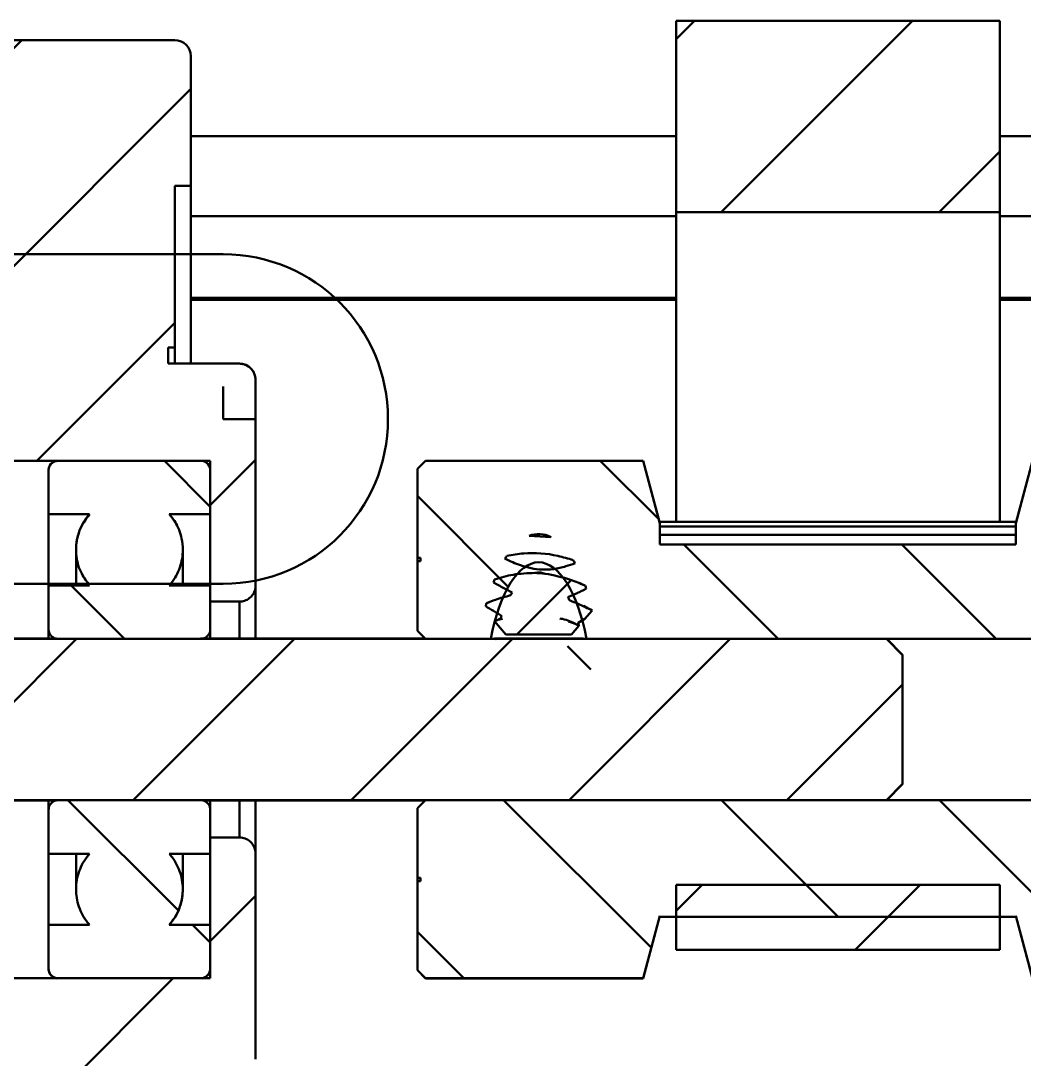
# Model space of a CAD drawing. Header units: millimetres. Extents: x -1615 to 4166, y 5 to 3174.
# Drawn here: x 1711.67 to 1732.35, y 1704.97 to 1726.37 of the extents above; entities that cross this region are included whole.
import ezdxf

# ---------------------------------------------------------------- set-up
doc = ezdxf.new("R2010")
doc.units = ezdxf.units.MM
doc.header["$LTSCALE"] = 0.25
doc.layers.add('Net dam', color=7, linetype='Continuous', lineweight=50)
pattern_1 = [(45, (1226.1323, 831.8136), (-2.245064, 2.245064), [])]
pattern_2 = [(135, (1226.1323, 831.8136), (-2.245064, -2.245064), [])]

msp = doc.modelspace()

# ---------------------------------------------------------------- hatches: boundary and pattern name
at = {"layer": 'Net dam'}
h = msp.add_hatch(dxfattribs=at)
h.set_pattern_fill('ANSI31', color=256, style=0)
h.set_pattern_definition(pattern_1)
h.paths.add_polyline_path([(1725.174, 1722.426), (1731.841, 1722.426), (1731.841, 1726.368), (1725.174, 1726.368)], flags=0)
h = msp.add_hatch(dxfattribs=at)
h.set_pattern_fill('ANSI31', color=256, style=0)
h.set_pattern_definition(pattern_1)
edge = h.paths.add_edge_path(flags=0)
edge.add_line((1714.841, 1725.971), (1709.841, 1725.971))
edge.add_line((1709.841, 1725.971), (1709.841, 1717.302))
edge.add_line((1709.841, 1717.302), (1715.574, 1717.302))
edge.add_line((1715.574, 1717.302), (1715.574, 1714.4))
edge.add_line((1715.574, 1714.4), (1716.174, 1714.4))
edge.add_spline(control_points=[(1716.174, 1714.4), (1716.201, 1714.4), (1716.227, 1714.403), (1716.253, 1714.41), (1716.289, 1714.418), (1716.324, 1714.434), (1716.356, 1714.454), (1716.387, 1714.474), (1716.415, 1714.5), (1716.438, 1714.53), (1716.461, 1714.559), (1716.479, 1714.593), (1716.491, 1714.629), (1716.498, 1714.651), (1716.503, 1714.674), (1716.506, 1714.698), (1716.507, 1714.71), (1716.508, 1714.722), (1716.508, 1714.734)], knot_values=[0.002527, 0.002527, 0.002527, 0.002527, 0.002647, 0.002647, 0.002647, 0.002816, 0.002816, 0.002816, 0.002986, 0.002986, 0.002986, 0.003155, 0.003155, 0.003155, 0.003261, 0.003261, 0.003261, 0.003316, 0.003316, 0.003316, 0.003316], weights=[1, 1, 1, 1, 1, 1, 1, 1, 1, 1, 1, 1, 1, 1, 1, 1, 1, 1, 1], degree=3, periodic=0)
edge.add_line((1716.508, 1714.734), (1716.508, 1718.969))
edge.add_spline(control_points=[(1716.508, 1718.969), (1716.508, 1718.991), (1716.505, 1719.013), (1716.501, 1719.034), (1716.494, 1719.071), (1716.48, 1719.107), (1716.461, 1719.139), (1716.442, 1719.171), (1716.417, 1719.2), (1716.389, 1719.224), (1716.36, 1719.248), (1716.327, 1719.268), (1716.292, 1719.281), (1716.271, 1719.289), (1716.248, 1719.295), (1716.225, 1719.299), (1716.208, 1719.301), (1716.191, 1719.303), (1716.174, 1719.303)], knot_values=[0.002547, 0.002547, 0.002547, 0.002547, 0.002646, 0.002646, 0.002646, 0.002815, 0.002815, 0.002815, 0.002985, 0.002985, 0.002985, 0.003154, 0.003154, 0.003154, 0.003259, 0.003259, 0.003259, 0.003335, 0.003335, 0.003335, 0.003335], weights=[1, 1, 1, 1, 1, 1, 1, 1, 1, 1, 1, 1, 1, 1, 1, 1, 1, 1, 1], degree=3, periodic=0)
edge.add_line((1716.174, 1719.303), (1714.708, 1719.303))
edge.add_line((1714.708, 1719.303), (1714.708, 1719.636))
edge.add_line((1714.708, 1719.636), (1714.841, 1719.636))
edge.add_line((1714.841, 1719.636), (1714.841, 1722.97))
edge.add_line((1714.841, 1722.97), (1715.174, 1722.97))
edge.add_line((1715.174, 1722.97), (1715.174, 1725.637))
edge.add_arc((1714.841, 1725.637), 0.333, 0, 90)
h = msp.add_hatch(dxfattribs=at)
h.set_pattern_fill('ANSI31', color=256, angle=90, style=0)
h.set_pattern_definition(pattern_2)
edge = h.paths.add_edge_path(flags=0)
edge.add_line((1715.574, 1714.734), (1714.727, 1714.734))
edge.add_spline(control_points=[(1714.727, 1714.734), (1714.741, 1714.749), (1714.754, 1714.765), (1714.767, 1714.781), (1714.844, 1714.877), (1714.905, 1714.988), (1714.946, 1715.104), (1714.987, 1715.221), (1715.008, 1715.346), (1715.008, 1715.469), (1715.008, 1715.546), (1714.999, 1715.624), (1714.983, 1715.7), (1714.957, 1715.82), (1714.91, 1715.938), (1714.846, 1716.043), (1714.811, 1716.099), (1714.772, 1716.153), (1714.727, 1716.202)], knot_values=[0.008775, 0.008775, 0.008775, 0.008775, 0.008866, 0.008866, 0.008866, 0.009421, 0.009421, 0.009421, 0.009976, 0.009976, 0.009976, 0.01032, 0.01032, 0.01032, 0.010875, 0.010875, 0.010875, 0.011171, 0.011171, 0.011171, 0.011171], weights=[1, 1, 1, 1, 1, 1, 1, 1, 1, 1, 1, 1, 1, 1, 1, 1, 1, 1, 1], degree=3, periodic=0)
edge.add_line((1714.727, 1716.202), (1715.574, 1716.202))
edge.add_line((1715.574, 1716.202), (1715.574, 1717.102))
edge.add_spline(control_points=[(1715.574, 1717.102), (1715.574, 1717.113), (1715.573, 1717.123), (1715.572, 1717.134), (1715.568, 1717.156), (1715.561, 1717.178), (1715.55, 1717.197), (1715.539, 1717.217), (1715.525, 1717.235), (1715.509, 1717.25), (1715.492, 1717.265), (1715.473, 1717.278), (1715.452, 1717.286), (1715.439, 1717.292), (1715.426, 1717.296), (1715.412, 1717.299), (1715.4, 1717.301), (1715.387, 1717.302), (1715.374, 1717.302)], knot_values=[0.00154, 0.00154, 0.00154, 0.00154, 0.001588, 0.001588, 0.001588, 0.001689, 0.001689, 0.001689, 0.001791, 0.001791, 0.001791, 0.001892, 0.001892, 0.001892, 0.001955, 0.001955, 0.001955, 0.002012, 0.002012, 0.002012, 0.002012], weights=[1, 1, 1, 1, 1, 1, 1, 1, 1, 1, 1, 1, 1, 1, 1, 1, 1, 1, 1], degree=3, periodic=0)
edge.add_line((1715.374, 1717.302), (1712.441, 1717.302))
edge.add_spline(control_points=[(1712.441, 1717.302), (1712.426, 1717.302), (1712.411, 1717.301), (1712.396, 1717.297), (1712.374, 1717.292), (1712.353, 1717.283), (1712.334, 1717.271), (1712.315, 1717.259), (1712.298, 1717.244), (1712.284, 1717.226), (1712.275, 1717.215), (1712.268, 1717.203), (1712.262, 1717.191), (1712.252, 1717.17), (1712.245, 1717.148), (1712.242, 1717.126), (1712.241, 1717.118), (1712.241, 1717.11), (1712.241, 1717.102)], knot_values=[0.001621, 0.001621, 0.001621, 0.001621, 0.001689, 0.001689, 0.001689, 0.001791, 0.001791, 0.001791, 0.001892, 0.001892, 0.001892, 0.001956, 0.001956, 0.001956, 0.002057, 0.002057, 0.002057, 0.002093, 0.002093, 0.002093, 0.002093], weights=[1, 1, 1, 1, 1, 1, 1, 1, 1, 1, 1, 1, 1, 1, 1, 1, 1, 1, 1], degree=3, periodic=0)
edge.add_line((1712.241, 1717.102), (1712.241, 1716.202))
edge.add_line((1712.241, 1716.202), (1713.088, 1716.202))
edge.add_spline(control_points=[(1713.088, 1716.202), (1713.013, 1716.118), (1712.95, 1716.022), (1712.904, 1715.919), (1712.873, 1715.849), (1712.848, 1715.775), (1712.832, 1715.7), (1712.806, 1715.579), (1712.801, 1715.452), (1712.816, 1715.33), (1712.832, 1715.208), (1712.868, 1715.086), (1712.924, 1714.976), (1712.967, 1714.889), (1713.023, 1714.807), (1713.088, 1714.734)], knot_values=[0.009471, 0.009471, 0.009471, 0.009471, 0.009977, 0.009977, 0.009977, 0.01032, 0.01032, 0.01032, 0.010875, 0.010875, 0.010875, 0.01143, 0.01143, 0.01143, 0.011869, 0.011869, 0.011869, 0.011869], weights=[1, 1, 1, 1, 1, 1, 1, 1, 1, 1, 1, 1, 1, 1, 1, 1], degree=3, periodic=0)
edge.add_line((1713.088, 1714.734), (1712.241, 1714.734))
edge.add_line((1712.241, 1714.734), (1712.241, 1713.832))
edge.add_spline(control_points=[(1712.241, 1713.832), (1712.241, 1713.832), (1712.241, 1713.832), (1712.241, 1713.832), (1712.241, 1713.809), (1712.245, 1713.787), (1712.252, 1713.765), (1712.257, 1713.752), (1712.263, 1713.739), (1712.27, 1713.727), (1712.282, 1713.708), (1712.297, 1713.691), (1712.315, 1713.677), (1712.332, 1713.663), (1712.352, 1713.651), (1712.373, 1713.644), (1712.394, 1713.636), (1712.416, 1713.632), (1712.439, 1713.632), (1712.439, 1713.632), (1712.44, 1713.632), (1712.441, 1713.632)], knot_values=[0.001792, 0.001792, 0.001792, 0.001792, 0.001793, 0.001793, 0.001793, 0.001895, 0.001895, 0.001895, 0.001958, 0.001958, 0.001958, 0.002059, 0.002059, 0.002059, 0.002161, 0.002161, 0.002161, 0.002262, 0.002262, 0.002262, 0.002265, 0.002265, 0.002265, 0.002265], weights=[1, 1, 1, 1, 1, 1, 1, 1, 1, 1, 1, 1, 1, 1, 1, 1, 1, 1, 1, 1, 1, 1], degree=3, periodic=0)
edge.add_line((1712.441, 1713.632), (1715.374, 1713.632))
edge.add_spline(control_points=[(1715.374, 1713.632), (1715.389, 1713.632), (1715.403, 1713.633), (1715.417, 1713.636), (1715.439, 1713.641), (1715.461, 1713.65), (1715.48, 1713.662), (1715.499, 1713.674), (1715.516, 1713.689), (1715.53, 1713.707), (1715.544, 1713.724), (1715.555, 1713.744), (1715.563, 1713.765), (1715.568, 1713.779), (1715.571, 1713.793), (1715.573, 1713.807), (1715.574, 1713.815), (1715.574, 1713.824), (1715.574, 1713.832)], knot_values=[0.001523, 0.001523, 0.001523, 0.001523, 0.001589, 0.001589, 0.001589, 0.001691, 0.001691, 0.001691, 0.001793, 0.001793, 0.001793, 0.001895, 0.001895, 0.001895, 0.001958, 0.001958, 0.001958, 0.001997, 0.001997, 0.001997, 0.001997], weights=[1, 1, 1, 1, 1, 1, 1, 1, 1, 1, 1, 1, 1, 1, 1, 1, 1, 1, 1], degree=3, periodic=0)
edge.add_line((1715.574, 1713.832), (1715.574, 1714.734))
h = msp.add_hatch(dxfattribs=at)
h.set_pattern_fill('ANSI31', color=256, angle=90, style=0)
h.set_pattern_definition(pattern_2)
edge = h.paths.add_edge_path(flags=0)
edge.add_line((1733.108, 1715.234), (1733.108, 1715.301))
edge.add_line((1733.108, 1715.301), (1733.174, 1715.301))
edge.add_line((1733.174, 1715.301), (1733.174, 1717.136))
edge.add_spline(control_points=[(1733.174, 1717.136), (1733.119, 1717.191), (1733.063, 1717.247), (1733.008, 1717.302)], knot_values=[0.041143, 0.041143, 0.041143, 0.041143, 0.041493, 0.041493, 0.041493, 0.041493], weights=[1, 1, 1, 1], degree=3, periodic=0)
edge.add_line((1733.008, 1717.302), (1732.52, 1717.302))
edge.add_spline(control_points=[(1732.52, 1717.302), (1732.405, 1716.872), (1732.289, 1716.442), (1732.174, 1716.013)], knot_values=[0.015806, 0.015806, 0.015806, 0.015806, 0.017809, 0.017809, 0.017809, 0.017809], weights=[1, 1, 1, 1], degree=3, periodic=0)
edge.add_line((1732.174, 1716.013), (1732.174, 1715.575))
edge.add_line((1732.174, 1715.575), (1724.841, 1715.575))
edge.add_line((1724.841, 1715.575), (1724.841, 1716.013))
edge.add_spline(control_points=[(1724.841, 1716.013), (1724.726, 1716.442), (1724.611, 1716.872), (1724.496, 1717.302)], knot_values=[0.030573, 0.030573, 0.030573, 0.030573, 0.032597, 0.032597, 0.032597, 0.032597], weights=[1, 1, 1, 1], degree=3, periodic=0)
edge.add_line((1724.496, 1717.302), (1720.008, 1717.302))
edge.add_spline(control_points=[(1720.008, 1717.302), (1719.952, 1717.247), (1719.896, 1717.191), (1719.841, 1717.136)], knot_values=[0.019203, 0.019203, 0.019203, 0.019203, 0.019556, 0.019556, 0.019556, 0.019556], weights=[1, 1, 1, 1], degree=3, periodic=0)
edge.add_line((1719.841, 1717.136), (1719.841, 1715.301))
edge.add_line((1719.841, 1715.301), (1719.908, 1715.301))
edge.add_line((1719.908, 1715.301), (1719.908, 1715.234))
edge.add_line((1719.908, 1715.234), (1719.841, 1715.234))
edge.add_line((1719.841, 1715.234), (1719.841, 1713.799))
edge.add_spline(control_points=[(1719.841, 1713.799), (1719.896, 1713.743), (1719.952, 1713.687), (1720.008, 1713.632)], knot_values=[0.006607, 0.006607, 0.006607, 0.006607, 0.006961, 0.006961, 0.006961, 0.006961], weights=[1, 1, 1, 1], degree=3, periodic=0)
edge.add_line((1720.008, 1713.632), (1721.353, 1713.632))
edge.add_ellipse((1722.341, 1712.301), major_axis=(0, -2.909), ratio=0.381849, start_angle=117.2243, end_angle=242.7757, ccw=False)
edge.add_line((1723.329, 1713.632), (1733.008, 1713.632))
edge.add_spline(control_points=[(1733.008, 1713.632), (1733.063, 1713.687), (1733.119, 1713.743), (1733.174, 1713.799)], knot_values=[0.013778, 0.013778, 0.013778, 0.013778, 0.014133, 0.014133, 0.014133, 0.014133], weights=[1, 1, 1, 1], degree=3, periodic=0)
edge.add_line((1733.174, 1713.799), (1733.174, 1715.234))
edge.add_line((1733.174, 1715.234), (1733.108, 1715.234))
h = msp.add_hatch(dxfattribs=at)
h.set_pattern_fill('ANSI31', color=256, style=0)
h.set_pattern_definition(pattern_1)
edge = h.paths.add_edge_path(flags=0)
edge.add_spline(control_points=[(1721.408, 1714.797), (1721.444, 1714.777), (1721.479, 1714.757), (1721.514, 1714.737), (1721.55, 1714.717), (1721.585, 1714.698), (1721.621, 1714.679), (1721.679, 1714.648), (1721.737, 1714.618), (1721.795, 1714.589)], knot_values=[0, 0, 0, 0, 0.000182, 0.000182, 0.000182, 0.000365, 0.000365, 0.000365, 0.000658, 0.000658, 0.000658, 0.000658], weights=[1, 1, 1, 1, 1, 1, 1, 1, 1, 1], degree=3, periodic=0)
edge.add_spline(control_points=[(1721.795, 1714.589), (1721.792, 1714.584), (1721.788, 1714.578), (1721.785, 1714.572), (1721.781, 1714.566), (1721.778, 1714.561), (1721.775, 1714.555), (1721.77, 1714.547), (1721.765, 1714.538), (1721.76, 1714.53)], knot_values=[0, 0, 0, 0, 0.00003, 0.00003, 0.00003, 0.00006, 0.00006, 0.00006, 0.000104, 0.000104, 0.000104, 0.000104], weights=[1, 1, 1, 1, 1, 1, 1, 1, 1, 1], degree=3, periodic=0)
edge.add_spline(control_points=[(1721.76, 1714.53), (1721.707, 1714.517), (1721.655, 1714.503), (1721.603, 1714.488), (1721.551, 1714.472), (1721.5, 1714.455), (1721.449, 1714.437), (1721.388, 1714.416), (1721.327, 1714.392), (1721.266, 1714.368)], knot_values=[0, 0, 0, 0, 0.000244, 0.000244, 0.000244, 0.000487, 0.000487, 0.000487, 0.00078, 0.00078, 0.00078, 0.00078], weights=[1, 1, 1, 1, 1, 1, 1, 1, 1, 1], degree=3, periodic=0)
edge.add_ellipse((1722.341, 1712.301), major_axis=(0, -3.492), ratio=0.381849, start_angle=233.7107, end_angle=234.9519)
edge.add_spline(control_points=[(1721.249, 1714.306), (1721.302, 1714.274), (1721.355, 1714.241), (1721.408, 1714.209), (1721.436, 1714.192), (1721.464, 1714.175), (1721.492, 1714.158), (1721.52, 1714.141), (1721.548, 1714.124), (1721.576, 1714.107)], knot_values=[0, 0, 0, 0, 0.00028, 0.00028, 0.00028, 0.000426, 0.000426, 0.000426, 0.000573, 0.000573, 0.000573, 0.000573], weights=[1, 1, 1, 1, 1, 1, 1, 1, 1, 1], degree=3, periodic=0)
edge.add_spline(control_points=[(1721.576, 1714.107), (1721.573, 1714.1), (1721.57, 1714.092), (1721.568, 1714.085), (1721.565, 1714.077), (1721.563, 1714.069), (1721.56, 1714.062), (1721.559, 1714.057), (1721.557, 1714.052), (1721.555, 1714.047)], knot_values=[0, 0, 0, 0, 0.000036, 0.000036, 0.000036, 0.000072, 0.000072, 0.000072, 0.000096, 0.000096, 0.000096, 0.000096], weights=[1, 1, 1, 1, 1, 1, 1, 1, 1, 1], degree=3, periodic=0)
edge.add_spline(control_points=[(1721.555, 1714.047), (1721.517, 1714.033), (1721.479, 1714.018), (1721.441, 1714.003), (1721.437, 1714.001), (1721.432, 1713.999), (1721.428, 1713.998)], knot_values=[0, 0, 0, 0, 0.000183, 0.000183, 0.000183, 0.000205, 0.000205, 0.000205, 0.000205], weights=[1, 1, 1, 1, 1, 1, 1], degree=3, periodic=0)
edge.add_spline(control_points=[(1721.428, 1713.998), (1721.507, 1713.906), (1721.586, 1713.815), (1721.666, 1713.724)], knot_values=[0.000634, 0.000634, 0.000634, 0.000634, 0.001178, 0.001178, 0.001178, 0.001178], weights=[1, 1, 1, 1], degree=3, periodic=0)
edge.add_line((1721.666, 1713.724), (1723.016, 1713.724))
edge.add_spline(control_points=[(1723.016, 1713.724), (1723.068, 1713.783), (1723.119, 1713.842), (1723.171, 1713.901)], knot_values=[0, 0, 0, 0, 0.000353, 0.000353, 0.000353, 0.000353], weights=[1, 1, 1, 1], degree=3, periodic=0)
edge.add_spline(control_points=[(1723.171, 1713.901), (1723.169, 1713.907), (1723.167, 1713.913), (1723.165, 1713.919), (1723.164, 1713.925), (1723.162, 1713.932), (1723.16, 1713.938), (1723.157, 1713.947), (1723.154, 1713.957), (1723.152, 1713.966)], knot_values=[0.000001, 0.000001, 0.000001, 0.000001, 0.000029, 0.000029, 0.000029, 0.000059, 0.000059, 0.000059, 0.000102, 0.000102, 0.000102, 0.000102], weights=[1, 1, 1, 1, 1, 1, 1, 1, 1, 1], degree=3, periodic=0)
edge.add_spline(control_points=[(1723.152, 1713.966), (1723.2, 1713.992), (1723.247, 1714.018), (1723.295, 1714.045)], knot_values=[0, 0, 0, 0, 0.000245, 0.000245, 0.000245, 0.000245], weights=[1, 1, 1, 1], degree=3, periodic=0)
edge.add_spline(control_points=[(1723.295, 1714.045), (1723.345, 1714.103), (1723.394, 1714.16), (1723.444, 1714.218)], knot_values=[0.000638, 0.000638, 0.000638, 0.000638, 0.000981, 0.000981, 0.000981, 0.000981], weights=[1, 1, 1, 1], degree=3, periodic=0)
edge.add_spline(control_points=[(1723.444, 1714.218), (1723.399, 1714.241), (1723.353, 1714.263), (1723.307, 1714.284), (1723.257, 1714.308), (1723.207, 1714.331), (1723.156, 1714.353), (1723.096, 1714.379), (1723.036, 1714.404), (1722.975, 1714.427)], knot_values=[0.000022, 0.000022, 0.000022, 0.000022, 0.000249, 0.000249, 0.000249, 0.000499, 0.000499, 0.000499, 0.000792, 0.000792, 0.000792, 0.000792], weights=[1, 1, 1, 1, 1, 1, 1, 1, 1, 1], degree=3, periodic=0)
edge.add_spline(control_points=[(1722.975, 1714.427), (1722.972, 1714.434), (1722.968, 1714.441), (1722.965, 1714.448), (1722.962, 1714.455), (1722.958, 1714.461), (1722.955, 1714.468), (1722.95, 1714.477), (1722.946, 1714.485), (1722.941, 1714.494)], knot_values=[0, 0, 0, 0, 0.000034, 0.000034, 0.000034, 0.000068, 0.000068, 0.000068, 0.000112, 0.000112, 0.000112, 0.000112], weights=[1, 1, 1, 1, 1, 1, 1, 1, 1, 1], degree=3, periodic=0)
edge.add_spline(control_points=[(1722.941, 1714.494), (1723.006, 1714.519), (1723.071, 1714.546), (1723.134, 1714.575), (1723.166, 1714.59), (1723.197, 1714.605), (1723.228, 1714.62), (1723.26, 1714.635), (1723.291, 1714.651), (1723.322, 1714.666)], knot_values=[0, 0, 0, 0, 0.000314, 0.000314, 0.000314, 0.00047, 0.00047, 0.00047, 0.000627, 0.000627, 0.000627, 0.000627], weights=[1, 1, 1, 1, 1, 1, 1, 1, 1, 1], degree=3, periodic=0)
edge.add_ellipse((1722.341, 1712.301), major_axis=(0, -3.492), ratio=0.381849, start_angle=132.6416, end_angle=134.1132)
edge.add_spline(control_points=[(1723.298, 1714.732), (1723.249, 1714.753), (1723.2, 1714.773), (1723.15, 1714.792), (1723.1, 1714.812), (1723.05, 1714.83), (1722.999, 1714.848), (1722.829, 1714.907), (1722.653, 1714.954), (1722.475, 1714.976)], knot_values=[0, 0, 0, 0, 0.000241, 0.000241, 0.000241, 0.000481, 0.000481, 0.000481, 0.001295, 0.001295, 0.001295, 0.001295], weights=[1, 1, 1, 1, 1, 1, 1, 1, 1, 1], degree=3, periodic=0)
edge.add_spline(control_points=[(1722.475, 1714.976), (1722.445, 1714.987), (1722.414, 1714.994), (1722.382, 1714.997), (1722.343, 1715.001), (1722.303, 1714.999), (1722.264, 1714.992)], knot_values=[0, 0, 0, 0, 0.000142, 0.000142, 0.000142, 0.00032, 0.00032, 0.00032, 0.00032], weights=[1, 1, 1, 1, 1, 1, 1], degree=3, periodic=0)
edge.add_spline(control_points=[(1722.264, 1714.992), (1722.113, 1714.995), (1721.961, 1714.981), (1721.812, 1714.954), (1721.748, 1714.943), (1721.684, 1714.928), (1721.621, 1714.912), (1721.558, 1714.896), (1721.495, 1714.878), (1721.433, 1714.858)], knot_values=[0, 0, 0, 0, 0.000681, 0.000681, 0.000681, 0.000973, 0.000973, 0.000973, 0.001266, 0.001266, 0.001266, 0.001266], weights=[1, 1, 1, 1, 1, 1, 1, 1, 1, 1], degree=3, periodic=0)
edge.add_ellipse((1722.341, 1712.301), major_axis=(0, -3.492), ratio=0.381849, start_angle=222.9314, end_angle=224.3824)
h = msp.add_hatch(dxfattribs=at)
h.set_pattern_fill('ANSI31', color=256, style=0)
h.set_pattern_definition(pattern_1)
edge = h.paths.add_edge_path(flags=0)
edge.add_spline(control_points=[(1690.174, 1713.632), (1690.063, 1713.52), (1689.952, 1713.409), (1689.841, 1713.297)], knot_values=[0.004267, 0.004267, 0.004267, 0.004267, 0.004976, 0.004976, 0.004976, 0.004976], weights=[1, 1, 1, 1], degree=3, periodic=0)
edge.add_line((1689.841, 1713.297), (1689.841, 1710.644))
edge.add_spline(control_points=[(1689.841, 1710.644), (1689.952, 1710.533), (1690.063, 1710.421), (1690.174, 1710.31)], knot_values=[0.010371, 0.010371, 0.010371, 0.010371, 0.01108, 0.01108, 0.01108, 0.01108], weights=[1, 1, 1, 1], degree=3, periodic=0)
edge.add_line((1690.174, 1710.31), (1729.508, 1710.31))
edge.add_spline(control_points=[(1729.508, 1710.31), (1729.619, 1710.421), (1729.73, 1710.533), (1729.841, 1710.644)], knot_values=[0.004287, 0.004287, 0.004287, 0.004287, 0.004996, 0.004996, 0.004996, 0.004996], weights=[1, 1, 1, 1], degree=3, periodic=0)
edge.add_line((1729.841, 1710.644), (1729.841, 1713.297))
edge.add_spline(control_points=[(1729.841, 1713.297), (1729.73, 1713.409), (1729.619, 1713.52), (1729.508, 1713.632)], knot_values=[0.010391, 0.010391, 0.010391, 0.010391, 0.011099, 0.011099, 0.011099, 0.011099], weights=[1, 1, 1, 1], degree=3, periodic=0)
edge.add_line((1729.508, 1713.632), (1690.174, 1713.632))
h = msp.add_hatch(dxfattribs=at)
h.set_pattern_fill('ANSI31', color=256, angle=90, style=0)
h.set_pattern_definition(pattern_2)
edge = h.paths.add_edge_path(flags=0)
edge.add_line((1714.727, 1709.207), (1715.574, 1709.207))
edge.add_line((1715.574, 1709.207), (1715.574, 1710.109))
edge.add_spline(control_points=[(1715.574, 1710.109), (1715.574, 1710.127), (1715.572, 1710.146), (1715.567, 1710.163), (1715.561, 1710.185), (1715.551, 1710.206), (1715.538, 1710.224), (1715.525, 1710.242), (1715.509, 1710.259), (1715.491, 1710.272), (1715.473, 1710.285), (1715.452, 1710.295), (1715.431, 1710.301), (1715.418, 1710.305), (1715.404, 1710.308), (1715.39, 1710.309), (1715.385, 1710.309), (1715.379, 1710.31), (1715.374, 1710.31)], knot_values=[0.001507, 0.001507, 0.001507, 0.001507, 0.00159, 0.00159, 0.00159, 0.001692, 0.001692, 0.001692, 0.001793, 0.001793, 0.001793, 0.001895, 0.001895, 0.001895, 0.001957, 0.001957, 0.001957, 0.001981, 0.001981, 0.001981, 0.001981], weights=[1, 1, 1, 1, 1, 1, 1, 1, 1, 1, 1, 1, 1, 1, 1, 1, 1, 1, 1], degree=3, periodic=0)
edge.add_line((1715.374, 1710.31), (1712.441, 1710.31))
edge.add_spline(control_points=[(1712.441, 1710.31), (1712.438, 1710.31), (1712.434, 1710.31), (1712.431, 1710.309), (1712.409, 1710.308), (1712.386, 1710.303), (1712.365, 1710.295), (1712.345, 1710.286), (1712.325, 1710.274), (1712.308, 1710.259), (1712.298, 1710.25), (1712.288, 1710.239), (1712.28, 1710.228), (1712.266, 1710.21), (1712.256, 1710.189), (1712.25, 1710.167), (1712.244, 1710.149), (1712.241, 1710.129), (1712.241, 1710.109)], knot_values=[0.001676, 0.001676, 0.001676, 0.001676, 0.001691, 0.001691, 0.001691, 0.001793, 0.001793, 0.001793, 0.001894, 0.001894, 0.001894, 0.001958, 0.001958, 0.001958, 0.00206, 0.00206, 0.00206, 0.00215, 0.00215, 0.00215, 0.00215], weights=[1, 1, 1, 1, 1, 1, 1, 1, 1, 1, 1, 1, 1, 1, 1, 1, 1, 1, 1], degree=3, periodic=0)
edge.add_line((1712.241, 1710.109), (1712.241, 1709.207))
edge.add_line((1712.241, 1709.207), (1713.088, 1709.207))
edge.add_spline(control_points=[(1713.088, 1709.207), (1713.087, 1709.206), (1713.086, 1709.205), (1713.084, 1709.204), (1713.003, 1709.111), (1712.936, 1709.004), (1712.889, 1708.89), (1712.843, 1708.775), (1712.815, 1708.652), (1712.809, 1708.528), (1712.803, 1708.405), (1712.818, 1708.279), (1712.853, 1708.161), (1712.888, 1708.043), (1712.944, 1707.929), (1713.016, 1707.829), (1713.038, 1707.798), (1713.062, 1707.768), (1713.088, 1707.74)], knot_values=[0.010313, 0.010313, 0.010313, 0.010313, 0.01032, 0.01032, 0.01032, 0.010875, 0.010875, 0.010875, 0.01143, 0.01143, 0.01143, 0.011985, 0.011985, 0.011985, 0.01254, 0.01254, 0.01254, 0.012711, 0.012711, 0.012711, 0.012711], weights=[1, 1, 1, 1, 1, 1, 1, 1, 1, 1, 1, 1, 1, 1, 1, 1, 1, 1, 1], degree=3, periodic=0)
edge.add_line((1713.088, 1707.74), (1712.241, 1707.74))
edge.add_line((1712.241, 1707.74), (1712.241, 1706.839))
edge.add_spline(control_points=[(1712.241, 1706.839), (1712.241, 1706.822), (1712.243, 1706.804), (1712.248, 1706.787), (1712.254, 1706.766), (1712.263, 1706.745), (1712.276, 1706.726), (1712.288, 1706.708), (1712.304, 1706.691), (1712.322, 1706.678), (1712.34, 1706.665), (1712.361, 1706.654), (1712.382, 1706.648), (1712.401, 1706.642), (1712.421, 1706.639), (1712.441, 1706.639)], knot_values=[0.000289, 0.000289, 0.000289, 0.000289, 0.000368, 0.000368, 0.000368, 0.00047, 0.00047, 0.00047, 0.000571, 0.000571, 0.000571, 0.000673, 0.000673, 0.000673, 0.000763, 0.000763, 0.000763, 0.000763], weights=[1, 1, 1, 1, 1, 1, 1, 1, 1, 1, 1, 1, 1, 1, 1, 1], degree=3, periodic=0)
edge.add_line((1712.441, 1706.639), (1715.374, 1706.639))
edge.add_spline(control_points=[(1715.374, 1706.639), (1715.388, 1706.639), (1715.403, 1706.641), (1715.417, 1706.644), (1715.439, 1706.648), (1715.46, 1706.657), (1715.479, 1706.669), (1715.498, 1706.68), (1715.515, 1706.696), (1715.53, 1706.713), (1715.544, 1706.73), (1715.555, 1706.75), (1715.563, 1706.772), (1715.57, 1706.793), (1715.574, 1706.815), (1715.574, 1706.838), (1715.574, 1706.838), (1715.574, 1706.839), (1715.574, 1706.839)], knot_values=[0.001015, 0.001015, 0.001015, 0.001015, 0.001079, 0.001079, 0.001079, 0.001181, 0.001181, 0.001181, 0.001283, 0.001283, 0.001283, 0.001384, 0.001384, 0.001384, 0.001486, 0.001486, 0.001486, 0.001488, 0.001488, 0.001488, 0.001488], weights=[1, 1, 1, 1, 1, 1, 1, 1, 1, 1, 1, 1, 1, 1, 1, 1, 1, 1, 1], degree=3, periodic=0)
edge.add_line((1715.574, 1706.839), (1715.574, 1707.74))
edge.add_line((1715.574, 1707.74), (1714.727, 1707.74))
edge.add_spline(control_points=[(1714.727, 1707.74), (1714.784, 1707.803), (1714.833, 1707.873), (1714.874, 1707.947), (1714.933, 1708.055), (1714.974, 1708.175), (1714.993, 1708.297), (1715.013, 1708.418), (1715.012, 1708.545), (1714.991, 1708.666), (1714.969, 1708.788), (1714.926, 1708.907), (1714.865, 1709.015), (1714.827, 1709.082), (1714.782, 1709.146), (1714.731, 1709.204), (1714.73, 1709.205), (1714.729, 1709.206), (1714.727, 1709.207)], knot_values=[0.007931, 0.007931, 0.007931, 0.007931, 0.008311, 0.008311, 0.008311, 0.008866, 0.008866, 0.008866, 0.00942, 0.00942, 0.00942, 0.009975, 0.009975, 0.009975, 0.01032, 0.01032, 0.01032, 0.010328, 0.010328, 0.010328, 0.010328], weights=[1, 1, 1, 1, 1, 1, 1, 1, 1, 1, 1, 1, 1, 1, 1, 1, 1, 1, 1], degree=3, periodic=0)
h = msp.add_hatch(dxfattribs=at)
h.set_pattern_fill('ANSI31', color=256, angle=90, style=0)
h.set_pattern_definition(pattern_2)
edge = h.paths.add_edge_path(flags=0)
edge.add_line((1733.174, 1706.806), (1733.174, 1708.64))
edge.add_line((1733.174, 1708.64), (1733.108, 1708.64))
edge.add_line((1733.108, 1708.64), (1733.108, 1708.707))
edge.add_line((1733.108, 1708.707), (1733.174, 1708.707))
edge.add_line((1733.174, 1708.707), (1733.174, 1710.142))
edge.add_spline(control_points=[(1733.174, 1710.142), (1733.119, 1710.198), (1733.063, 1710.254), (1733.008, 1710.31)], knot_values=[0.006607, 0.006607, 0.006607, 0.006607, 0.006961, 0.006961, 0.006961, 0.006961], weights=[1, 1, 1, 1], degree=3, periodic=0)
edge.add_line((1733.008, 1710.31), (1720.008, 1710.31))
edge.add_spline(control_points=[(1720.008, 1710.31), (1719.952, 1710.254), (1719.896, 1710.198), (1719.841, 1710.142)], knot_values=[0.013778, 0.013778, 0.013778, 0.013778, 0.014133, 0.014133, 0.014133, 0.014133], weights=[1, 1, 1, 1], degree=3, periodic=0)
edge.add_line((1719.841, 1710.142), (1719.841, 1708.707))
edge.add_line((1719.841, 1708.707), (1719.908, 1708.707))
edge.add_line((1719.908, 1708.707), (1719.908, 1708.64))
edge.add_line((1719.908, 1708.64), (1719.841, 1708.64))
edge.add_line((1719.841, 1708.64), (1719.841, 1706.806))
edge.add_spline(control_points=[(1719.841, 1706.806), (1719.896, 1706.75), (1719.952, 1706.695), (1720.008, 1706.639)], knot_values=[0.041143, 0.041143, 0.041143, 0.041143, 0.041493, 0.041493, 0.041493, 0.041493], weights=[1, 1, 1, 1], degree=3, periodic=0)
edge.add_line((1720.008, 1706.639), (1724.496, 1706.639))
edge.add_spline(control_points=[(1724.496, 1706.639), (1724.611, 1707.069), (1724.726, 1707.499), (1724.841, 1707.929)], knot_values=[0.015981, 0.015981, 0.015981, 0.015981, 0.017984, 0.017984, 0.017984, 0.017984], weights=[1, 1, 1, 1], degree=3, periodic=0)
edge.add_line((1724.841, 1707.929), (1724.841, 1707.909))
edge.add_line((1724.841, 1707.909), (1732.174, 1707.909))
edge.add_line((1732.174, 1707.909), (1732.174, 1707.929))
edge.add_spline(control_points=[(1732.174, 1707.929), (1732.289, 1707.499), (1732.405, 1707.069), (1732.52, 1706.639)], knot_values=[0.030398, 0.030398, 0.030398, 0.030398, 0.032421, 0.032421, 0.032421, 0.032421], weights=[1, 1, 1, 1], degree=3, periodic=0)
edge.add_line((1732.52, 1706.639), (1733.008, 1706.639))
edge.add_spline(control_points=[(1733.008, 1706.639), (1733.063, 1706.695), (1733.119, 1706.75), (1733.174, 1706.806)], knot_values=[0.019203, 0.019203, 0.019203, 0.019203, 0.019556, 0.019556, 0.019556, 0.019556], weights=[1, 1, 1, 1], degree=3, periodic=0)
h = msp.add_hatch(dxfattribs=at)
h.set_pattern_fill('ANSI31', color=256, style=0)
h.set_pattern_definition(pattern_1)
edge = h.paths.add_edge_path(flags=0)
edge.add_line((1709.841, 1706.639), (1709.841, 1697.971))
edge.add_line((1709.841, 1697.971), (1714.841, 1697.971))
edge.add_arc((1714.841, 1698.304), 0.333, 270, 360)
edge.add_line((1715.174, 1698.304), (1715.174, 1700.972))
edge.add_line((1715.174, 1700.972), (1714.841, 1700.972))
edge.add_line((1714.841, 1700.972), (1714.841, 1704.305))
edge.add_line((1714.841, 1704.305), (1714.708, 1704.305))
edge.add_line((1714.708, 1704.305), (1714.708, 1704.639))
edge.add_line((1714.708, 1704.639), (1716.174, 1704.639))
edge.add_spline(control_points=[(1716.174, 1704.639), (1716.204, 1704.639), (1716.233, 1704.643), (1716.262, 1704.65), (1716.298, 1704.66), (1716.333, 1704.676), (1716.363, 1704.697), (1716.394, 1704.719), (1716.422, 1704.745), (1716.444, 1704.776), (1716.466, 1704.806), (1716.483, 1704.84), (1716.493, 1704.876), (1716.503, 1704.907), (1716.508, 1704.94), (1716.508, 1704.972)], knot_values=[0.001665, 0.001665, 0.001665, 0.001665, 0.001799, 0.001799, 0.001799, 0.001968, 0.001968, 0.001968, 0.002138, 0.002138, 0.002138, 0.002307, 0.002307, 0.002307, 0.002454, 0.002454, 0.002454, 0.002454], weights=[1, 1, 1, 1, 1, 1, 1, 1, 1, 1, 1, 1, 1, 1, 1, 1], degree=3, periodic=0)
edge.add_line((1716.508, 1704.972), (1716.508, 1709.207))
edge.add_spline(control_points=[(1716.508, 1709.207), (1716.508, 1709.211), (1716.508, 1709.214), (1716.507, 1709.217), (1716.506, 1709.255), (1716.499, 1709.292), (1716.485, 1709.327), (1716.472, 1709.362), (1716.452, 1709.395), (1716.428, 1709.424), (1716.404, 1709.452), (1716.375, 1709.477), (1716.343, 1709.496), (1716.31, 1709.514), (1716.274, 1709.528), (1716.238, 1709.535), (1716.217, 1709.539), (1716.196, 1709.541), (1716.174, 1709.541)], knot_values=[0.002463, 0.002463, 0.002463, 0.002463, 0.002478, 0.002478, 0.002478, 0.002648, 0.002648, 0.002648, 0.002817, 0.002817, 0.002817, 0.002986, 0.002986, 0.002986, 0.003156, 0.003156, 0.003156, 0.003251, 0.003251, 0.003251, 0.003251], weights=[1, 1, 1, 1, 1, 1, 1, 1, 1, 1, 1, 1, 1, 1, 1, 1, 1, 1, 1], degree=3, periodic=0)
edge.add_line((1716.174, 1709.541), (1715.574, 1709.541))
edge.add_line((1715.574, 1709.541), (1715.574, 1706.639))
edge.add_line((1715.574, 1706.639), (1709.841, 1706.639))
h = msp.add_hatch(dxfattribs=at)
h.set_pattern_fill('ANSI31', color=256, style=0)
h.set_pattern_definition(pattern_1)
h.paths.add_polyline_path([(1725.174, 1707.228), (1731.841, 1707.228), (1731.841, 1708.562), (1725.174, 1708.562)], flags=0)

# ---------------------------------------------------------------- linework, layer by layer
for p, q in [((1725.174, 1726.368), (1725.174, 1722.426)), ((1731.841, 1726.368), (1725.174, 1726.368)), ((1731.841, 1722.426), (1731.841, 1726.368)), ((1709.841, 1725.971), (1714.841, 1725.971)), ((1715.174, 1725.637), (1715.174, 1722.97)), ((1715.174, 1723.991), (1725.174, 1723.991)), ((1731.841, 1723.991), (1735.174, 1723.991)), ((1715.174, 1722.97), (1714.841, 1722.97)), ((1714.841, 1722.97), (1714.841, 1719.636)), ((1715.174, 1719.304), (1715.174, 1722.97)), ((1725.174, 1722.426), (1731.841, 1722.426)), ((1725.174, 1716.041), (1725.174, 1722.426)), ((1731.841, 1716.041), (1731.841, 1722.426)), ((1715.174, 1722.345), (1725.174, 1722.345)), ((1731.841, 1722.345), (1735.174, 1722.345)), ((1486.508, 1721.557), (1715.841, 1721.557)), ((1715.174, 1720.658), (1725.174, 1720.658)), ((1731.841, 1720.658), (1735.174, 1720.658)), ((1715.174, 1720.617), (1725.174, 1720.617)), ((1731.841, 1720.617), (1735.174, 1720.617)), ((1714.708, 1719.636), (1714.841, 1719.636)), ((1714.708, 1719.636), (1714.708, 1719.303)), ((1714.841, 1719.304), (1714.841, 1719.636)), ((1716.174, 1719.304), (1714.708, 1719.304)), ((1716.174, 1719.303), (1714.708, 1719.303)), ((1716.174, 1719.303), (1716.174, 1719.304)), ((1716.508, 1718.969), (1716.508, 1714.734)), ((1715.841, 1718.162), (1715.841, 1718.829)), ((1715.841, 1718.162), (1716.508, 1718.162)), ((1709.841, 1717.302), (1715.574, 1717.302)), ((1712.441, 1717.304), (1712.441, 1717.302)), ((1712.441, 1717.302), (1715.374, 1717.302)), ((1715.374, 1717.304), (1715.374, 1717.302)), ((1715.574, 1714.4), (1715.574, 1717.302)), ((1720.008, 1717.304), (1719.841, 1717.137)), ((1719.841, 1717.136), (1720.008, 1717.302)), ((1724.496, 1717.304), (1720.008, 1717.304)), ((1720.008, 1717.304), (1720.008, 1717.302)), ((1720.008, 1717.302), (1724.496, 1717.302)), ((1724.841, 1716.015), (1724.496, 1717.304)), ((1724.496, 1717.302), (1724.496, 1717.304)), ((1724.496, 1717.302), (1724.841, 1716.013)), ((1732.52, 1717.304), (1732.174, 1716.015)), ((1732.174, 1716.013), (1732.52, 1717.302)), ((1712.241, 1716.202), (1712.241, 1717.102)), ((1715.574, 1717.102), (1715.574, 1716.202)), ((1719.841, 1717.137), (1719.841, 1717.136)), ((1719.841, 1715.301), (1719.841, 1717.136)), ((1713.088, 1716.202), (1712.241, 1716.202)), ((1712.241, 1714.737), (1712.241, 1716.202)), ((1715.574, 1716.202), (1714.727, 1716.202)), ((1732.174, 1716.041), (1724.841, 1716.041)), ((1724.841, 1716.041), (1724.841, 1716.015)), ((1724.841, 1716.013), (1724.841, 1716.015)), ((1724.841, 1716.013), (1724.841, 1715.575)), ((1724.841, 1715.95), (1732.174, 1715.95)), ((1732.174, 1716.015), (1732.174, 1716.041)), ((1732.174, 1716.015), (1732.174, 1716.013)), ((1732.174, 1715.575), (1732.174, 1716.013)), ((1722.595, 1715.729), (1722.144, 1715.755)), ((1724.841, 1715.779), (1732.174, 1715.779)), ((1732.174, 1715.575), (1724.841, 1715.575)), ((1712.808, 1715.471), (1712.808, 1715.468)), ((1712.808, 1715.468), (1712.808, 1714.737)), ((1715.008, 1715.468), (1715.008, 1715.471)), ((1715.008, 1714.737), (1715.008, 1715.468)), ((1719.841, 1715.301), (1719.908, 1715.301)), ((1719.841, 1715.234), (1719.841, 1715.301)), ((1719.908, 1715.234), (1719.908, 1715.301)), ((1719.908, 1715.237), (1719.841, 1715.237)), ((1719.841, 1715.234), (1719.841, 1715.237)), ((1719.841, 1715.234), (1719.908, 1715.234)), ((1719.841, 1713.799), (1719.841, 1715.234)), ((1715.841, 1714.768), (1486.508, 1714.768)), ((1713.088, 1714.737), (1712.241, 1714.737)), ((1712.241, 1714.737), (1712.241, 1714.734)), ((1712.241, 1713.832), (1712.241, 1714.734)), ((1712.241, 1714.734), (1713.088, 1714.734)), ((1715.574, 1714.737), (1714.727, 1714.737)), ((1714.727, 1714.734), (1715.574, 1714.734)), ((1715.574, 1714.734), (1715.574, 1713.832)), ((1716.508, 1714.734), (1716.508, 1713.637)), ((1723.177, 1714.782), (1723.298, 1714.732)), ((1716.174, 1714.4), (1715.574, 1714.4)), ((1716.174, 1713.637), (1716.174, 1714.4)), ((1721.266, 1714.368), (1721.325, 1714.387)), ((1723.275, 1714.311), (1723.444, 1714.218)), ((1723.295, 1714.045), (1723.152, 1713.966)), ((1723.444, 1714.218), (1723.295, 1714.045)), ((1712.241, 1713.637), (1712.241, 1713.832)), ((1715.574, 1713.637), (1715.574, 1713.832)), ((1719.841, 1713.799), (1720.008, 1713.632)), ((1721.666, 1713.724), (1721.428, 1713.998)), ((1723.171, 1713.901), (1723.016, 1713.724)), ((1729.508, 1713.632), (1690.174, 1713.632)), ((1712.408, 1713.637), (1693.343, 1713.637)), ((1715.374, 1713.632), (1712.441, 1713.632)), ((1720.008, 1713.637), (1715.374, 1713.637)), ((1720.008, 1713.632), (1721.353, 1713.632)), ((1721.448, 1713.629), (1721.353, 1713.632)), ((1723.251, 1713.637), (1721.431, 1713.637)), ((1723.016, 1713.724), (1721.666, 1713.724)), ((1723.329, 1713.632), (1733.008, 1713.632)), ((1729.508, 1713.632), (1729.841, 1713.297)), ((1729.841, 1713.304), (1729.513, 1713.632)), ((1729.841, 1713.304), (1729.841, 1713.297)), ((1729.841, 1713.297), (1729.841, 1710.644)), ((1729.841, 1710.644), (1729.508, 1710.31)), ((1729.513, 1710.31), (1729.841, 1710.637)), ((1729.841, 1710.644), (1729.841, 1710.637)), ((1690.174, 1710.31), (1729.508, 1710.31)), ((1693.342, 1710.304), (1712.407, 1710.304)), ((1712.241, 1710.109), (1712.241, 1710.304)), ((1712.441, 1710.31), (1715.374, 1710.31)), ((1715.417, 1710.304), (1720.008, 1710.304)), ((1715.574, 1710.109), (1715.574, 1710.304)), ((1716.174, 1709.541), (1716.174, 1710.304)), ((1716.508, 1710.304), (1716.508, 1709.207)), ((1720.008, 1710.31), (1719.841, 1710.142)), ((1733.008, 1710.31), (1720.008, 1710.31)), ((1712.241, 1709.207), (1712.241, 1710.109)), ((1715.574, 1710.109), (1715.574, 1709.207)), ((1719.841, 1708.707), (1719.841, 1710.142)), ((1715.574, 1706.639), (1715.574, 1709.541)), ((1715.574, 1709.541), (1716.174, 1709.541)), ((1713.088, 1709.207), (1712.241, 1709.207)), ((1712.241, 1709.207), (1712.241, 1709.204)), ((1712.241, 1709.204), (1713.088, 1709.204)), ((1712.241, 1707.74), (1712.241, 1709.204)), ((1712.808, 1709.204), (1712.808, 1708.473)), ((1715.574, 1709.207), (1714.727, 1709.207)), ((1714.727, 1709.204), (1715.574, 1709.204)), ((1715.008, 1708.473), (1715.008, 1709.204)), ((1716.508, 1709.207), (1716.508, 1704.972)), ((1719.841, 1708.64), (1719.841, 1708.707)), ((1719.841, 1708.704), (1719.841, 1708.707)), ((1719.908, 1708.707), (1719.841, 1708.707)), ((1719.841, 1708.704), (1719.908, 1708.704)), ((1719.908, 1708.64), (1719.908, 1708.707)), ((1712.808, 1708.473), (1712.808, 1708.471)), ((1715.008, 1708.471), (1715.008, 1708.473)), ((1719.908, 1708.64), (1719.841, 1708.64)), ((1719.841, 1706.806), (1719.841, 1708.64)), ((1731.841, 1708.562), (1725.174, 1708.562)), ((1725.174, 1708.562), (1725.174, 1707.228)), ((1731.841, 1707.228), (1731.841, 1708.562)), ((1724.841, 1707.929), (1724.496, 1706.639)), ((1724.496, 1706.637), (1724.841, 1707.926)), ((1724.841, 1707.929), (1724.841, 1707.909)), ((1732.174, 1707.909), (1724.841, 1707.909)), ((1732.52, 1706.639), (1732.174, 1707.929)), ((1732.174, 1707.929), (1732.174, 1707.909)), ((1732.174, 1707.926), (1732.52, 1706.637)), ((1712.241, 1706.839), (1712.241, 1707.74)), ((1712.241, 1707.74), (1713.088, 1707.74)), ((1714.727, 1707.74), (1715.574, 1707.74)), ((1715.574, 1707.74), (1715.574, 1706.839)), ((1725.174, 1707.228), (1731.841, 1707.228)), ((1719.841, 1706.806), (1719.841, 1706.804)), ((1720.008, 1706.639), (1719.841, 1706.806)), ((1719.841, 1706.804), (1720.008, 1706.637)), ((1715.574, 1706.639), (1709.841, 1706.639)), ((1715.374, 1706.639), (1712.441, 1706.639)), ((1712.441, 1706.639), (1712.441, 1706.637)), ((1715.374, 1706.639), (1715.374, 1706.637)), ((1720.008, 1706.639), (1720.008, 1706.637)), ((1724.496, 1706.639), (1720.008, 1706.639)), ((1720.008, 1706.637), (1724.496, 1706.637)), ((1724.496, 1706.637), (1724.496, 1706.639))]:
    msp.add_line(p, q, dxfattribs=at)
at = {"layer": 'Net dam', "flags": 128}
msp.add_lwpolyline([(1712.808, 1708.471), (1712.812, 1708.37), (1712.812, 1708.369)], dxfattribs=at)
at = {"layer": 'Net dam'}
for centre, radius, start, end in [((1714.841, 1725.637), 0.333, 0, 90), ((1715.841, 1718.162), 3.395, 270, 90), ((1716.174, 1718.971), 0.333, 0, 90), ((1712.441, 1717.104), 0.2, 97.5797, 180), ((1715.374, 1717.104), 0.2, 0, 82.4203), ((1713.908, 1715.471), 1.1, 138.1897, 180), ((1713.908, 1715.471), 1.1, 26.8554, 41.8103), ((1713.908, 1708.471), 1.1, 318.1897, 0), ((1713.908, 1708.471), 1.1, 208.393, 221.8103), ((1712.441, 1706.837), 0.2, 180, 262.4203), ((1715.374, 1706.837), 0.2, 277.5797, 0)]:
    msp.add_arc(centre, radius, start, end, dxfattribs=at)
for major_axis, start_param, end_param in [((0, -3.492), 2.949778, 3.289584), ((0, -3.492), 3.654885, 3.688995), ((0, -2.909), 2.045951, 4.237235), ((0, -3.492), 2.545358, 2.579915), ((0, -3.492), 3.890887, 3.916212), ((0, -3.492), 2.315032, 2.340717), ((0, -3.492), 4.079021, 4.100685)]:
    msp.add_ellipse((1722.341, 1712.301), major_axis=major_axis, ratio=0.381849, start_param=start_param, end_param=end_param, dxfattribs=at)
for points, knots in [([(1716.174, 1719.303), (1716.191, 1719.302), (1716.231, 1719.3), (1716.307, 1719.28), (1716.393, 1719.229), (1716.466, 1719.142), (1716.503, 1719.05), (1716.506, 1718.991), (1716.508, 1718.969)], [0, 0, 0, 0, 0.096768, 0.230951, 0.445422, 0.659975, 0.874494, 1, 1, 1, 1]), ([(1712.241, 1717.102), (1712.241, 1717.11), (1712.242, 1717.141), (1712.256, 1717.184), (1712.287, 1717.234), (1712.332, 1717.274), (1712.388, 1717.299), (1712.426, 1717.301), (1712.441, 1717.302)], [0, 0, 0, 0, 0.076676, 0.291308, 0.425756, 0.640274, 0.854808, 1, 1, 1, 1]), ([(1715.374, 1717.302), (1715.387, 1717.302), (1715.414, 1717.3), (1715.461, 1717.285), (1715.511, 1717.253), (1715.553, 1717.199), (1715.572, 1717.146), (1715.574, 1717.113), (1715.574, 1717.102)], [0, 0, 0, 0, 0.1206667, 0.2548236, 0.4692864, 0.6837968, 0.8983968, 1, 1, 1, 1]), ([(1713.088, 1716.202), (1713.02, 1716.111), (1712.906, 1715.958), (1712.81, 1715.656), (1712.796, 1715.329), (1712.894, 1714.989), (1713.028, 1714.812), (1713.088, 1714.734)], [0, 0, 0, 0, 0.210597, 0.354919, 0.586056, 0.817222, 1, 1, 1, 1]), ([(1714.727, 1714.734), (1714.741, 1714.749), (1714.835, 1714.858), (1714.966, 1715.098), (1715.021, 1715.423), (1714.986, 1715.747), (1714.887, 1716.002), (1714.769, 1716.15), (1714.727, 1716.202)], [0, 0, 0, 0, 0.038292, 0.269232, 0.500394, 0.645289, 0.87622, 1, 1, 1, 1]), ([(1721.686, 1715.343), (1721.801, 1715.363), (1722.148, 1715.422), (1722.617, 1715.386), (1722.947, 1715.287), (1723.051, 1715.256)], [0, 0, 0, 0, 0.253053, 0.763614, 1, 1, 1, 1]), ([(1723.09, 1715.19), (1723.028, 1715.168), (1722.883, 1715.117), (1722.582, 1715.049), (1722.258, 1715.06), (1721.983, 1715.142), (1721.805, 1715.21), (1721.7, 1715.259), (1721.647, 1715.283)], [0, 0, 0, 0, 0.131034, 0.309209, 0.61665, 0.767471, 0.88356, 1, 1, 1, 1]), ([(1721.433, 1714.858), (1721.495, 1714.877), (1721.62, 1714.914), (1721.896, 1714.977), (1722.113, 1714.986), (1722.264, 1714.992)], [0, 0, 0, 0, 0.231497, 0.463066, 1, 1, 1, 1]), ([(1722.264, 1714.992), (1722.304, 1714.996), (1722.375, 1715.005), (1722.444, 1714.985), (1722.475, 1714.976)], [0, 0, 0, 0, 0.55523, 1, 1, 1, 1]), ([(1722.475, 1714.976), (1722.456, 1714.978), (1722.386, 1714.986), (1722.316, 1714.989), (1722.264, 1714.992)], [0, 0, 0, 0, 0.265298, 1, 1, 1, 1]), ([(1722.475, 1714.976), (1722.652, 1714.941), (1722.881, 1714.895), (1723.15, 1714.793), (1723.249, 1714.752), (1723.298, 1714.732)], [0, 0, 0, 0, 0.6276, 0.813668, 1, 1, 1, 1]), ([(1716.508, 1714.734), (1716.507, 1714.722), (1716.506, 1714.686), (1716.49, 1714.614), (1716.443, 1714.526), (1716.359, 1714.449), (1716.264, 1714.407), (1716.201, 1714.402), (1716.174, 1714.4)], [0, 0, 0, 0, 0.06983, 0.204535, 0.419272, 0.634077, 0.848583, 1, 1, 1, 1]), ([(1721.795, 1714.589), (1721.737, 1714.619), (1721.643, 1714.667), (1721.514, 1714.737), (1721.444, 1714.777), (1721.408, 1714.797)], [0, 0, 0, 0, 0.445859, 0.722939, 1, 1, 1, 1]), ([(1723.322, 1714.666), (1723.291, 1714.651), (1723.229, 1714.62), (1723.103, 1714.56), (1723.006, 1714.52), (1722.941, 1714.494)], [0, 0, 0, 0, 0.249647, 0.49931, 1, 1, 1, 1]), ([(1721.266, 1714.368), (1721.327, 1714.392), (1721.438, 1714.435), (1721.603, 1714.489), (1721.708, 1714.516), (1721.76, 1714.53)], [0, 0, 0, 0, 0.376168, 0.687658, 1, 1, 1, 1]), ([(1721.76, 1714.53), (1721.765, 1714.538), (1721.773, 1714.552), (1721.785, 1714.572), (1721.792, 1714.584), (1721.795, 1714.589)], [0, 0, 0, 0, 0.42176, 0.710886, 1, 1, 1, 1]), ([(1722.941, 1714.494), (1722.946, 1714.485), (1722.954, 1714.47), (1722.965, 1714.448), (1722.972, 1714.434), (1722.975, 1714.427)], [0, 0, 0, 0, 0.390689, 0.695585, 1, 1, 1, 1]), ([(1721.576, 1714.107), (1721.548, 1714.124), (1721.492, 1714.158), (1721.383, 1714.224), (1721.302, 1714.274), (1721.249, 1714.306)], [0, 0, 0, 0, 0.256, 0.511986, 1, 1, 1, 1]), ([(1722.975, 1714.427), (1723.036, 1714.403), (1723.148, 1714.358), (1723.303, 1714.287), (1723.398, 1714.24), (1723.444, 1714.218)], [0, 0, 0, 0, 0.381267, 0.70482, 1, 1, 1, 1]), ([(1721.428, 1713.998), (1721.432, 1713.999), (1721.475, 1714.017), (1721.517, 1714.032), (1721.555, 1714.047)], [0, 0, 0, 0, 0.108515, 1, 1, 1, 1]), ([(1721.428, 1713.998), (1721.443, 1714.004), (1721.489, 1714.024), (1721.551, 1714.038), (1721.593, 1714.046)], [0, 0, 0, 0, 0.333569, 1, 1, 1, 1]), ([(1721.533, 1714.039), (1721.522, 1714.035), (1721.51, 1714.03), (1721.497, 1714.025), (1721.496, 1714.024)], [0, 0, 0, 0, 0.8544288, 1, 1, 1, 1]), ([(1721.555, 1714.047), (1721.557, 1714.052), (1721.561, 1714.064), (1721.568, 1714.085), (1721.573, 1714.1), (1721.576, 1714.107)], [0, 0, 0, 0, 0.249486, 0.624985, 1, 1, 1, 1]), ([(1722.774, 1714.054), (1722.792, 1714.05), (1722.923, 1714.027), (1723.054, 1713.969), (1723.146, 1713.915), (1723.168, 1713.902)], [0, 0, 0, 0, 0.113882, 0.784365, 1, 1, 1, 1]), ([(1712.441, 1713.632), (1712.44, 1713.632), (1712.417, 1713.632), (1712.371, 1713.64), (1712.312, 1713.674), (1712.273, 1713.719), (1712.247, 1713.773), (1712.241, 1713.81), (1712.241, 1713.832), (1712.241, 1713.832)], [0, 0, 0, 0, 0.007357, 0.221063, 0.434892, 0.649087, 0.783128, 0.998732, 1, 1, 1, 1]), ([(1715.574, 1713.832), (1715.574, 1713.824), (1715.573, 1713.801), (1715.562, 1713.757), (1715.533, 1713.704), (1715.482, 1713.659), (1715.426, 1713.635), (1715.389, 1713.633), (1715.374, 1713.632)], [0, 0, 0, 0, 0.082058, 0.217449, 0.432348, 0.647322, 0.86184, 1, 1, 1, 1]), ([(1723.168, 1713.902), (1723.149, 1713.914), (1723.092, 1713.949), (1723.01, 1713.974), (1722.955, 1713.99)], [0, 0, 0, 0, 0.343155, 1, 1, 1, 1]), ([(1723.152, 1713.966), (1723.154, 1713.957), (1723.159, 1713.941), (1723.165, 1713.919), (1723.169, 1713.907), (1723.171, 1713.901)], [0, 0, 0, 0, 0.429868, 0.717508, 1, 1, 1, 1]), ([(1723.329, 1713.632), (1723.31, 1713.635), (1723.287, 1713.64), (1723.253, 1713.636), (1723.247, 1713.636)], [0, 0, 0, 0, 0.8338815, 1, 1, 1, 1]), ([(1712.241, 1710.109), (1712.243, 1710.129), (1712.246, 1710.171), (1712.273, 1710.223), (1712.313, 1710.266), (1712.364, 1710.298), (1712.412, 1710.309), (1712.438, 1710.31), (1712.441, 1710.31)], [0, 0, 0, 0, 0.1884589, 0.4039616, 0.5396854, 0.7538008, 0.9678414, 1, 1, 1, 1]), ([(1715.374, 1710.31), (1715.379, 1710.309), (1715.399, 1710.309), (1715.44, 1710.301), (1715.493, 1710.275), (1715.541, 1710.226), (1715.57, 1710.168), (1715.573, 1710.127), (1715.574, 1710.109)], [0, 0, 0, 0, 0.05006, 0.182942, 0.397169, 0.611361, 0.825952, 1, 1, 1, 1]), ([(1716.174, 1709.541), (1716.196, 1709.54), (1716.254, 1709.537), (1716.346, 1709.501), (1716.433, 1709.428), (1716.491, 1709.33), (1716.507, 1709.251), (1716.508, 1709.211), (1716.508, 1709.207)], [0, 0, 0, 0, 0.122468, 0.336852, 0.551251, 0.765844, 0.980805, 1, 1, 1, 1]), ([(1713.088, 1709.207), (1713.087, 1709.206), (1713.004, 1709.113), (1712.87, 1708.897), (1712.788, 1708.529), (1712.833, 1708.156), (1712.959, 1707.893), (1713.063, 1707.769), (1713.088, 1707.74)], [0, 0, 0, 0, 0.003027, 0.234345, 0.465644, 0.69699, 0.928229, 1, 1, 1, 1]), ([(1714.727, 1707.74), (1714.78, 1707.807), (1714.908, 1707.971), (1715.013, 1708.294), (1715.012, 1708.67), (1714.899, 1708.981), (1714.781, 1709.147), (1714.729, 1709.206), (1714.727, 1709.207)], [0, 0, 0, 0, 0.1587481, 0.3896462, 0.6206671, 0.851832, 0.9969747, 1, 1, 1, 1]), ([(1712.441, 1706.639), (1712.421, 1706.641), (1712.379, 1706.644), (1712.32, 1706.675), (1712.273, 1706.724), (1712.245, 1706.782), (1712.242, 1706.822), (1712.241, 1706.839)], [0, 0, 0, 0, 0.1891599, 0.4036736, 0.6183292, 0.8329619, 1, 1, 1, 1]), ([(1715.574, 1706.839), (1715.574, 1706.839), (1715.574, 1706.816), (1715.566, 1706.77), (1715.532, 1706.711), (1715.481, 1706.666), (1715.425, 1706.642), (1715.389, 1706.64), (1715.374, 1706.639)], [0, 0, 0, 0, 0.004573, 0.219378, 0.434169, 0.648931, 0.863621, 1, 1, 1, 1])]:
    msp.add_open_spline(points, degree=3, knots=knots, dxfattribs=at)

doc.saveas('drawing.dxf')
